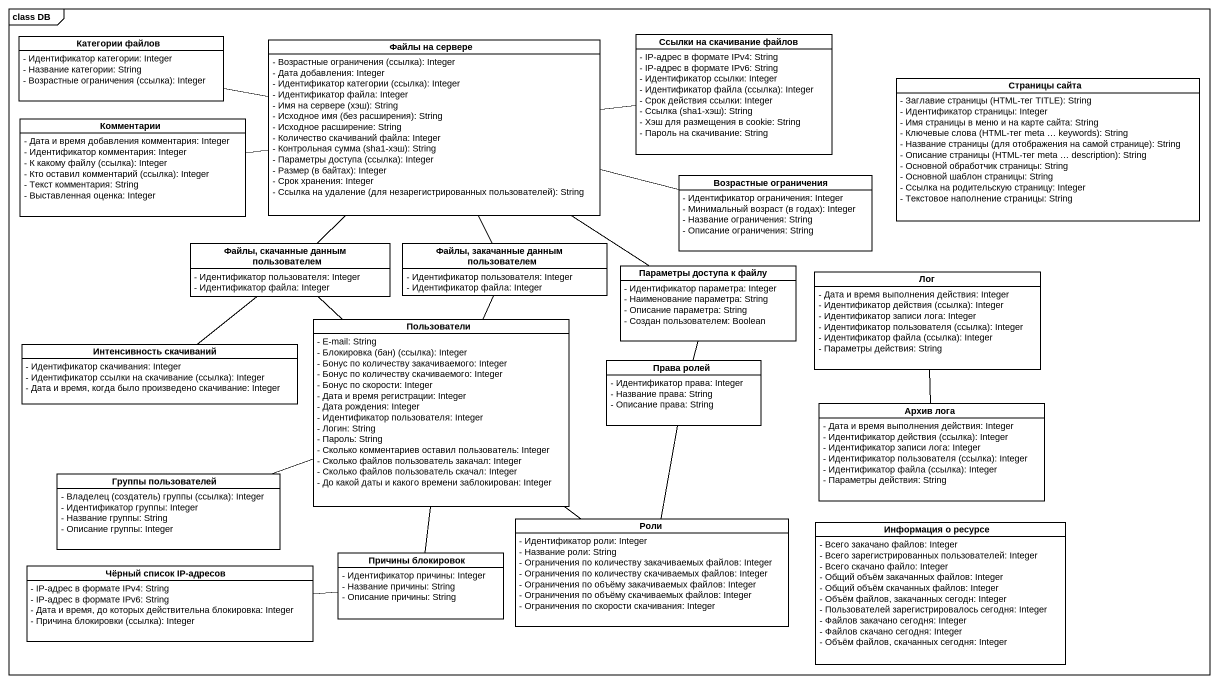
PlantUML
@startuml
mainframe class DB
hide circle
hide empty members
skinparam classAttributeIconSize 0
class "Категории файлов" as Категории_файлов {
  - Идентификатор категории: Integer
  - Название категории: String
  {field} - Возрастные ограничения (ссылка): Integer
}
class "Файлы на сервере" as Файлы_на_сервере {
  {field} - Возрастные ограничения (ссылка): Integer
  - Дата добавления: Integer
  {field} - Идентификатор категории (ссылка): Integer
  - Идентификатор файла: Integer
  {field} - Имя на сервере (хэш): String
  {field} - Исходное имя (без расширения): String
  - Исходное расширение: String
  - Количество скачиваний файла: Integer
  {field} - Контрольная сумма (sha1-хэш): String
  {field} - Параметры доступа (ссылка): Integer
  {field} - Размер (в байтах): Integer
  - Срок хранения: Integer
  {field} - Ссылка на удаление (для незарегистрированных пользователей): String
}
class "Ссылки на скачивание файлов" as Ссылки_на_скачивание_файлов {
  - IP-адрес в формате IPv4: String
  - IP-адрес в формате IPv6: String
  - Идентификатор ссылки: Integer
  {field} - Идентификатор файла (ссылка): Integer
  - Срок действия ссылки: Integer
  {field} - Ссылка (sha1-хэш): String
  - Хэш для размещения в cookie: String
  - Пароль на скачивание: String
}
class "Страницы сайта" as Страницы_сайта {
  {field} - Заглавие страницы (HTML-тег TITLE): String
  - Идентификатор страницы: Integer
  - Имя страницы в меню и на карте сайта: String
  {field} - Ключевые слова (HTML-тег meta … keywords): String
  {field} - Название страницы (для отображения на самой странице): String
  {field} - Описание страницы (HTML-тег meta … description): String
  - Основной обработчик страницы: String
  - Основной шаблон страницы: String
  - Ссылка на родительскую страницу: Integer
  - Текстовое наполнение страницы: String
}
class Комментарии {
  - Дата и время добавления комментария: Integer
  - Идентификатор комментария: Integer
  {field} - К какому файлу (ссылка): Integer
  {field} - Кто оставил комментарий (ссылка): Integer
  - Текст комментария: String
  - Выставленная оценка: Integer
}
class "Возрастные ограничения" as Возрастные_ограничения {
  - Идентификатор ограничения: Integer
  {field} - Минимальный возраст (в годах): Integer
  - Название ограничения: String
  - Описание ограничения: String
}
class "Файлы, скачанные данным пользователем" as Файлы_скачанные_данным {
  - Идентификатор пользователя: Integer
  - Идентификатор файла: Integer
}
class "Файлы, закачанные данным пользователем" as Файлы_закачанные_данным {
  - Идентификатор пользователя: Integer
  - Идентификатор файла: Integer
}
class "Параметры доступа к файлу" as Параметры_доступа_к_файлу {
  - Идентификатор параметра: Integer
  - Наименование параметра: String
  - Описание параметра: String
  - Создан пользователем: Boolean
}
class Лог {
  - Дата и время выполнения действия: Integer
  {field} - Идентификатор действия (ссылка): Integer
  - Идентификатор записи лога: Integer
  {field} - Идентификатор пользователя (ссылка): Integer
  {field} - Идентификатор файла (ссылка): Integer
  - Параметры действия: String
}
class "Интенсивность скачиваний" as Интенсивность_скачиваний {
  - Идентификатор скачивания: Integer
  {field} - Идентификатор ссылки на скачивание (ссылка): Integer
  - Дата и время, когда было произведено скачивание: Integer
}
class Пользователи {
  - E-mail: String
  {field} - Блокировка (бан) (ссылка): Integer
  - Бонус по количеству закачиваемого: Integer
  - Бонус по количеству скачиваемого: Integer
  - Бонус по скорости: Integer
  - Дата и время регистрации: Integer
  - Дата рождения: Integer
  - Идентификатор пользователя: Integer
  - Логин: String
  - Пароль: String
  - Сколько комментариев оставил пользователь: Integer
  - Сколько файлов пользователь закачал: Integer
  - Сколько файлов пользователь скачал: Integer
  - До какой даты и какого времени заблокирован: Integer
}
class "Права ролей" as Права_ролей {
  - Идентификатор права: Integer
  - Название права: String
  - Описание права: String
}
class "Архив лога" as Архив_лога {
  - Дата и время выполнения действия: Integer
  {field} - Идентификатор действия (ссылка): Integer
  - Идентификатор записи лога: Integer
  {field} - Идентификатор пользователя (ссылка): Integer
  {field} - Идентификатор файла (ссылка): Integer
  - Параметры действия: String
}
class "Группы пользователей" as Группы_пользователей {
  {field} - Владелец (создатель) группы (ссылка): Integer
  - Идентификатор группы: Integer
  - Название группы: String
  - Описание группы: Integer
}
class Роли {
  - Идентификатор роли: Integer
  - Название роли: String
  - Ограничения по количеству закачиваемых файлов: Integer
  - Ограничения по количеству скачиваемых файлов: Integer
  - Ограничения по объёму закачиваемых файлов: Integer
  - Ограничения по объёму скачиваемых файлов: Integer
  - Ограничения по скорости скачивания: Integer
}
class "Информация о ресурсе" as Информация_о_ресурсе {
  - Всего закачано файлов: Integer
  - Всего зарегистрированных пользователей: Integer
  - Всего скачано файло: Integer
  - Общий объём закачанных файлов: Integer
  - Общий объём скачанных файлов: Integer
  - Объём файлов, закачанных сегодн: Integer
  - Пользователей зарегистрировалось сегодня: Integer
  - Файлов закачано сегодня: Integer
  - Файлов скачано сегодня: Integer
  - Объём файлов, скачанных сегодня: Integer
}
class "Чёрный список IP-адресов" as Чёрный_список_IP_адресов {
  - IP-адрес в формате IPv4: String
  - IP-адрес в формате IPv6: String
  - Дата и время, до которых действительна блокировка: Integer
  {field} - Причина блокировки (ссылка): Integer
}
class "Причины блокировок" as Причины_блокировок {
  - Идентификатор причины: Integer
  - Название причины: String
  - Описание причины: String
}
Категории_файлов -right- Файлы_на_сервере
Файлы_на_сервере -right- Ссылки_на_скачивание_файлов
Файлы_на_сервере -right- Возрастные_ограничения
Файлы_на_сервере -- Файлы_скачанные_данным
Файлы_на_сервере -- Файлы_закачанные_данным
Файлы_на_сервере -- Параметры_доступа_к_файлу
Комментарии -right- Файлы_на_сервере
Файлы_скачанные_данным -- Пользователи
Файлы_закачанные_данным -- Пользователи
Параметры_доступа_к_файлу -- Права_ролей
Лог -- Архив_лога
Интенсивность_скачиваний -up- Файлы_скачанные_данным
Пользователи -left- Группы_пользователей
Пользователи -- Роли
Пользователи -- Причины_блокировок
Роли -up- Права_ролей
Чёрный_список_IP_адресов -right- Причины_блокировок
@enduml
